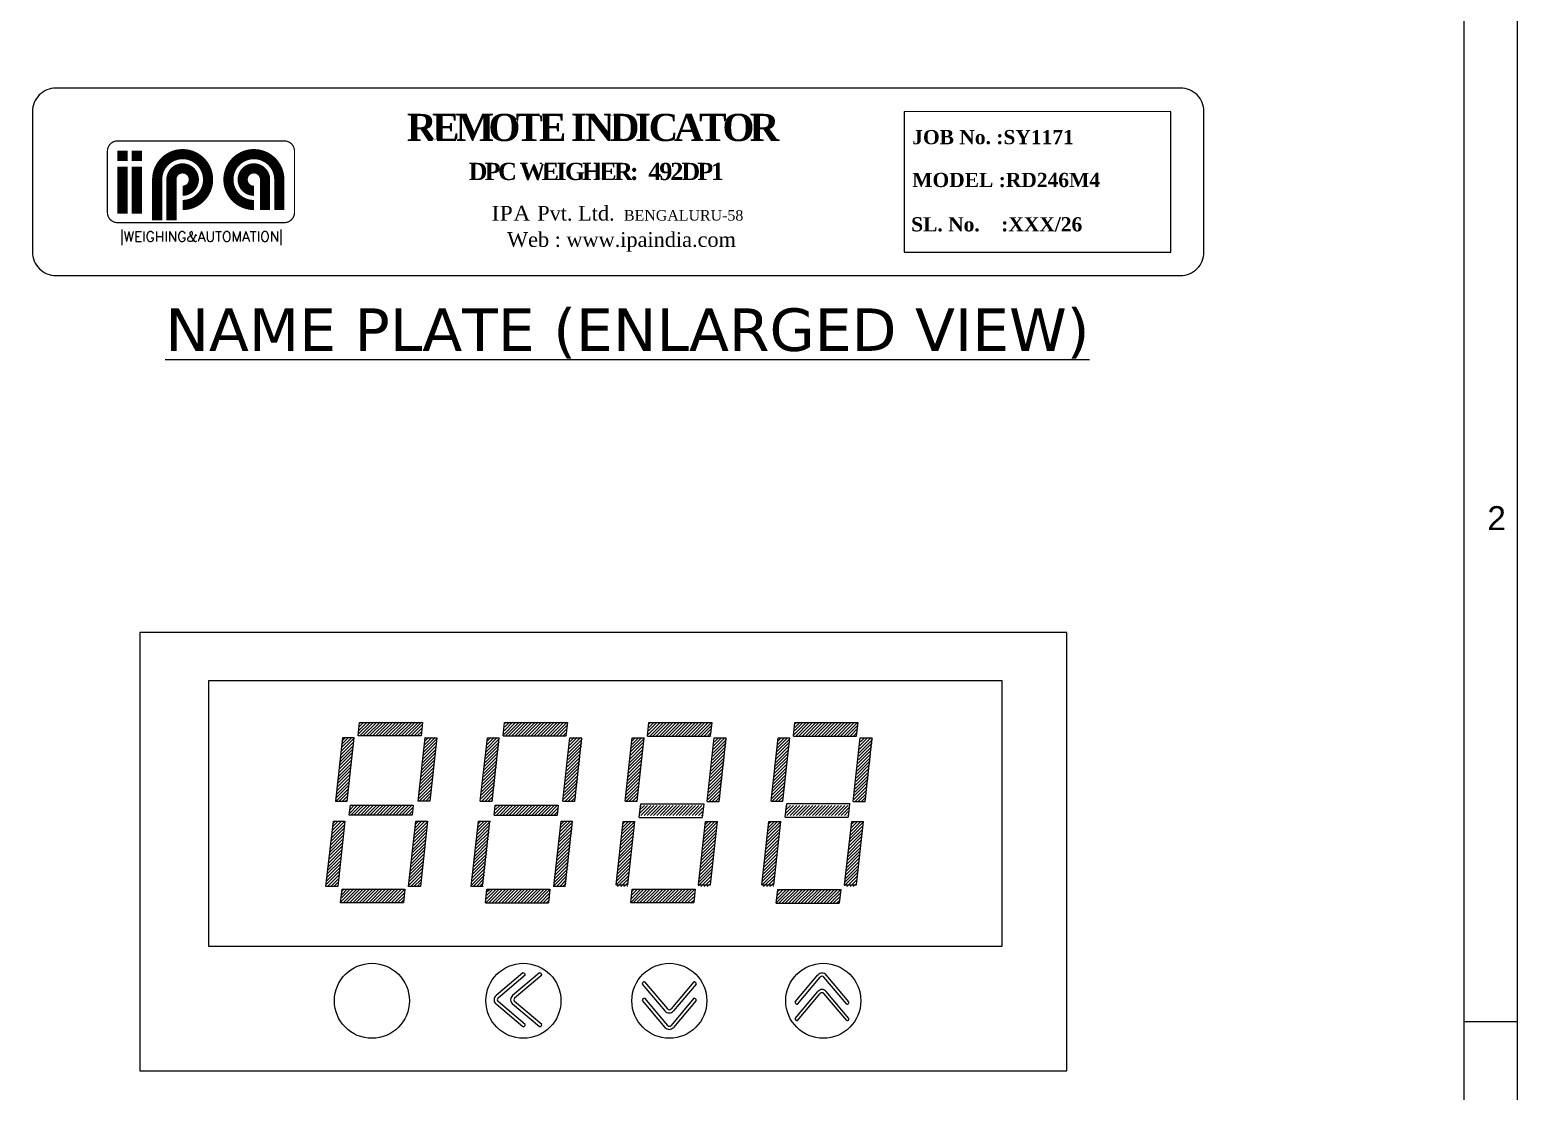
# Model space of a CAD drawing. Header units: inches. Extents: x 784 to 2184505, y 7 to 371504.
# Drawn here: x 472777 to 516048, y 130941 to 161831 of the extents above; entities that cross this region are included whole.
import ezdxf
from ezdxf.enums import TextEntityAlignment as Align

# ---------------------------------------------------------------- set-up
doc = ezdxf.new("R2010")
doc.units = ezdxf.units.IN
doc.header["$MEASUREMENT"] = 0
doc.layers.add('SHEET', color=10, linetype='Continuous')
doc.styles.add('ROMANC', font='romanc.shx', dxfattribs={"height": 5})
doc.styles.add('ROMANT', font='romant', dxfattribs={"width": 1.3, "height": 4})
doc.styles.get("Standard").update_dxf_attribs({"font": 'arial.ttf'})

# ---------------------------------------------------------------- blocks, each defined once
blk = doc.blocks.new('563')
for p, q in [((1294163.8675, 121852.597), (1294159.5706, 121852.597)), ((1294159.5706, 121852.597), (1294159.5706, 121850.5632)), ((1294163.8675, 121850.5632), (1294163.8675, 121852.597)), ((1294163.5686, 121852.3731), (1294159.8882, 121852.3731)), ((1294159.8882, 121852.3731), (1294159.8882, 121851.1423)), ((1294163.5686, 121851.1423), (1294163.5686, 121852.3731)), ((1294159.8882, 121851.1423), (1294163.5686, 121851.1423)), ((1294159.5706, 121850.5632), (1294163.8675, 121850.5632))]:
    blk.add_line(p, q)
at = {"color": 242, "linetype": 'Continuous'}
for p, q in [((1294160.5824, 121852.117), (1294160.5894, 121852.18)), ((1294160.5829, 121852.1252), (1294160.6391, 121852.1814)), ((1294160.5848, 121852.1419), (1294160.6243, 121852.1814)), ((1294160.5866, 121852.1586), (1294160.6094, 121852.1814)), ((1294160.5885, 121852.1753), (1294160.5946, 121852.1814)), ((1294160.5894, 121852.18), (1294160.8809, 121852.18)), ((1294160.591, 121852.1185), (1294160.654, 121852.1814)), ((1294160.6058, 121852.1185), (1294160.6688, 121852.1814)), ((1294160.6207, 121852.1185), (1294160.6837, 121852.1814)), ((1294160.6355, 121852.1185), (1294160.6985, 121852.1814)), ((1294160.6504, 121852.1185), (1294160.7133, 121852.1814)), ((1294160.6652, 121852.1185), (1294160.7282, 121852.1814)), ((1294160.6801, 121852.1185), (1294160.743, 121852.1814)), ((1294160.6949, 121852.1185), (1294160.7579, 121852.1814)), ((1294160.7097, 121852.1185), (1294160.7727, 121852.1814)), ((1294160.7246, 121852.1185), (1294160.7875, 121852.1814)), ((1294160.7394, 121852.1185), (1294160.8024, 121852.1814)), ((1294160.7543, 121852.1185), (1294160.8172, 121852.1814)), ((1294160.7691, 121852.1185), (1294160.8321, 121852.1814)), ((1294160.7839, 121852.1185), (1294160.8469, 121852.1814)), ((1294160.7988, 121852.1185), (1294160.8617, 121852.1814)), ((1294160.8136, 121852.1185), (1294160.8766, 121852.1814)), ((1294160.8285, 121852.1185), (1294160.8793, 121852.1694)), ((1294160.8433, 121852.1185), (1294160.8775, 121852.1527)), ((1294160.8581, 121852.1185), (1294160.8756, 121852.136)), ((1294160.873, 121852.1185), (1294160.8738, 121852.1193)), ((1294160.8809, 121852.18), (1294160.8739, 121852.117)), ((1294161.254, 121852.117), (1294161.261, 121852.18)), ((1294161.2571, 121852.1243), (1294161.3133, 121852.1805)), ((1294161.2589, 121852.141), (1294161.2985, 121852.1805)), ((1294161.2608, 121852.1577), (1294161.2836, 121852.1805)), ((1294161.261, 121852.18), (1294161.5525, 121852.18)), ((1294161.2627, 121852.1744), (1294161.2688, 121852.1805)), ((1294161.2652, 121852.1176), (1294161.3281, 121852.1805)), ((1294161.28, 121852.1176), (1294161.343, 121852.1805)), ((1294161.2949, 121852.1176), (1294161.3578, 121852.1805)), ((1294161.3097, 121852.1176), (1294161.3727, 121852.1805)), ((1294161.3245, 121852.1176), (1294161.3875, 121852.1805)), ((1294161.3394, 121852.1176), (1294161.4023, 121852.1805)), ((1294161.3542, 121852.1176), (1294161.4172, 121852.1805)), ((1294161.3691, 121852.1176), (1294161.432, 121852.1805)), ((1294161.3839, 121852.1176), (1294161.4469, 121852.1805)), ((1294161.3987, 121852.1176), (1294161.4617, 121852.1805)), ((1294161.4136, 121852.1176), (1294161.4765, 121852.1805)), ((1294161.4284, 121852.1176), (1294161.4914, 121852.1805)), ((1294161.4433, 121852.1176), (1294161.5062, 121852.1805)), ((1294161.4581, 121852.1176), (1294161.5211, 121852.1805)), ((1294161.4729, 121852.1176), (1294161.5359, 121852.1805)), ((1294161.4878, 121852.1176), (1294161.5507, 121852.1805)), ((1294161.5026, 121852.1176), (1294161.5535, 121852.1685)), ((1294161.5175, 121852.1176), (1294161.5516, 121852.1518)), ((1294161.5323, 121852.1176), (1294161.5498, 121852.1351)), ((1294161.5525, 121852.18), (1294161.5455, 121852.117)), ((1294161.9231, 121852.1159), (1294161.9301, 121852.1789)), ((1294161.9262, 121852.1233), (1294161.9824, 121852.1795)), ((1294161.928, 121852.14), (1294161.9675, 121852.1795)), ((1294161.9299, 121852.1566), (1294161.9527, 121852.1795)), ((1294161.9301, 121852.1789), (1294162.2216, 121852.1789)), ((1294161.9318, 121852.1733), (1294161.9379, 121852.1795)), ((1294161.9343, 121852.1165), (1294161.9972, 121852.1795)), ((1294161.9491, 121852.1165), (1294162.0121, 121852.1795)), ((1294161.9639, 121852.1165), (1294162.0269, 121852.1795)), ((1294161.9788, 121852.1165), (1294162.0417, 121852.1795)), ((1294161.9936, 121852.1165), (1294162.0566, 121852.1795)), ((1294162.0085, 121852.1165), (1294162.0714, 121852.1795)), ((1294162.0233, 121852.1165), (1294162.0863, 121852.1795)), ((1294162.0381, 121852.1165), (1294162.1011, 121852.1795)), ((1294162.053, 121852.1165), (1294162.1159, 121852.1795)), ((1294162.0678, 121852.1165), (1294162.1308, 121852.1795)), ((1294162.0827, 121852.1165), (1294162.1456, 121852.1795)), ((1294162.0975, 121852.1165), (1294162.1605, 121852.1795)), ((1294162.1123, 121852.1165), (1294162.1753, 121852.1795)), ((1294162.1272, 121852.1165), (1294162.1901, 121852.1795)), ((1294162.142, 121852.1165), (1294162.205, 121852.1795)), ((1294162.1569, 121852.1165), (1294162.2198, 121852.1795)), ((1294162.1717, 121852.1165), (1294162.2226, 121852.1674)), ((1294162.1865, 121852.1165), (1294162.2207, 121852.1507)), ((1294162.2014, 121852.1165), (1294162.2189, 121852.134)), ((1294162.2216, 121852.1789), (1294162.2146, 121852.1159)), ((1294162.5999, 121852.1159), (1294162.6069, 121852.1789)), ((1294162.603, 121852.1233), (1294162.6592, 121852.1795)), ((1294162.6049, 121852.14), (1294162.6444, 121852.1795)), ((1294162.6067, 121852.1566), (1294162.6295, 121852.1795)), ((1294162.6069, 121852.1789), (1294162.8984, 121852.1789)), ((1294162.6086, 121852.1733), (1294162.6147, 121852.1795)), ((1294162.6111, 121852.1165), (1294162.674, 121852.1795)), ((1294162.6259, 121852.1165), (1294162.6889, 121852.1795)), ((1294162.6408, 121852.1165), (1294162.7037, 121852.1795)), ((1294162.6556, 121852.1165), (1294162.7186, 121852.1795)), ((1294162.6704, 121852.1165), (1294162.7334, 121852.1795)), ((1294162.6853, 121852.1165), (1294162.7482, 121852.1795)), ((1294162.7001, 121852.1165), (1294162.7631, 121852.1795)), ((1294162.715, 121852.1165), (1294162.7779, 121852.1795)), ((1294162.7298, 121852.1165), (1294162.7928, 121852.1795)), ((1294162.7446, 121852.1165), (1294162.8076, 121852.1795)), ((1294162.7595, 121852.1165), (1294162.8224, 121852.1795)), ((1294162.7743, 121852.1165), (1294162.8373, 121852.1795)), ((1294162.7892, 121852.1165), (1294162.8521, 121852.1795)), ((1294162.804, 121852.1165), (1294162.867, 121852.1795)), ((1294162.8188, 121852.1165), (1294162.8818, 121852.1795)), ((1294162.8337, 121852.1165), (1294162.8966, 121852.1795)), ((1294162.8485, 121852.1165), (1294162.8994, 121852.1674)), ((1294162.8634, 121852.1165), (1294162.8975, 121852.1507)), ((1294162.8782, 121852.1165), (1294162.8957, 121852.134)), ((1294162.8984, 121852.1789), (1294162.8914, 121852.1159)), ((1294160.5097, 121852.1086), (1294160.477, 121851.8145)), ((1294160.4966, 121851.9944), (1294160.5583, 121852.0561)), ((1294160.4984, 121852.011), (1294160.5602, 121852.0728)), ((1294160.5003, 121852.0277), (1294160.5621, 121852.0895)), ((1294160.5021, 121852.0444), (1294160.5639, 121852.1062)), ((1294160.504, 121852.0611), (1294160.5529, 121852.1101)), ((1294160.5059, 121852.0778), (1294160.5381, 121852.1101)), ((1294160.5077, 121852.0945), (1294160.5233, 121852.1101)), ((1294160.5646, 121852.1086), (1294160.5097, 121852.1086)), ((1294160.5319, 121851.8145), (1294160.5646, 121852.1086)), ((1294160.8739, 121852.117), (1294160.5824, 121852.117)), ((1294160.86, 121851.8145), (1294160.8927, 121852.1086)), ((1294160.8793, 121851.9912), (1294160.9411, 121852.053)), ((1294160.8811, 121852.0079), (1294160.9429, 121852.0697)), ((1294160.883, 121852.0246), (1294160.9448, 121852.0864)), ((1294160.8848, 121852.0413), (1294160.9466, 121852.1031)), ((1294160.8867, 121852.058), (1294160.9388, 121852.1101)), ((1294160.8886, 121852.0747), (1294160.9239, 121852.1101)), ((1294160.8904, 121852.0914), (1294160.9091, 121852.1101)), ((1294160.8923, 121852.1081), (1294160.8943, 121852.1101)), ((1294160.8927, 121852.1086), (1294160.9476, 121852.1086)), ((1294160.9476, 121852.1086), (1294160.9149, 121851.8145)), ((1294161.1486, 121851.8145), (1294161.1813, 121852.1086)), ((1294161.1707, 121851.9935), (1294161.2325, 121852.0552)), ((1294161.1726, 121852.0102), (1294161.2344, 121852.0719)), ((1294161.1744, 121852.0268), (1294161.2362, 121852.0886)), ((1294161.1763, 121852.0435), (1294161.2381, 121852.1053)), ((1294161.1782, 121852.0602), (1294161.2271, 121852.1092)), ((1294161.18, 121852.0769), (1294161.2123, 121852.1092)), ((1294161.1813, 121852.1086), (1294161.2362, 121852.1086)), ((1294161.1819, 121852.0936), (1294161.1974, 121852.1092)), ((1294161.2035, 121851.8145), (1294161.2362, 121852.1086)), ((1294161.254, 121852.117), (1294161.5455, 121852.117)), ((1294161.5316, 121851.8145), (1294161.5643, 121852.1086)), ((1294161.5471, 121852.1176), (1294161.5479, 121852.1184)), ((1294161.5534, 121851.9903), (1294161.6152, 121852.0521)), ((1294161.5553, 121852.007), (1294161.6171, 121852.0688)), ((1294161.5572, 121852.0237), (1294161.6189, 121852.0855)), ((1294161.559, 121852.0404), (1294161.6208, 121852.1022)), ((1294161.5609, 121852.0571), (1294161.613, 121852.1092)), ((1294161.5627, 121852.0738), (1294161.5981, 121852.1092)), ((1294161.5643, 121852.1086), (1294161.6193, 121852.1086)), ((1294161.5646, 121852.0905), (1294161.5833, 121852.1092)), ((1294161.5664, 121852.1072), (1294161.5684, 121852.1092)), ((1294161.5865, 121851.8145), (1294161.6193, 121852.1086)), ((1294161.8203, 121851.8145), (1294161.8531, 121852.1086)), ((1294161.8398, 121851.9924), (1294161.9016, 121852.0541)), ((1294161.8417, 121852.0091), (1294161.9034, 121852.0708)), ((1294161.8435, 121852.0258), (1294161.9053, 121852.0875)), ((1294161.8454, 121852.0425), (1294161.9072, 121852.1042)), ((1294161.8472, 121852.0592), (1294161.8962, 121852.1081)), ((1294161.8491, 121852.0759), (1294161.8813, 121852.1081)), ((1294161.851, 121852.0926), (1294161.8665, 121852.1081)), ((1294161.8531, 121852.1086), (1294161.908, 121852.1086)), ((1294161.8753, 121851.8145), (1294161.908, 121852.1086)), ((1294161.9231, 121852.1159), (1294162.2146, 121852.1159)), ((1294162.2007, 121851.8134), (1294162.2334, 121852.1075)), ((1294162.2162, 121852.1165), (1294162.217, 121852.1173)), ((1294162.2225, 121851.9892), (1294162.2843, 121852.051)), ((1294162.2244, 121852.0059), (1294162.2862, 121852.0677)), ((1294162.2262, 121852.0226), (1294162.288, 121852.0844)), ((1294162.2281, 121852.0393), (1294162.2899, 121852.1011)), ((1294162.23, 121852.056), (1294162.282, 121852.1081)), ((1294162.2318, 121852.0727), (1294162.2672, 121852.1081)), ((1294162.2334, 121852.1075), (1294162.2883, 121852.1075)), ((1294162.2334, 121852.1075), (1294162.2883, 121852.1075)), ((1294162.2337, 121852.0894), (1294162.2524, 121852.1081)), ((1294162.2337, 121852.0894), (1294162.2524, 121852.1081)), ((1294162.2355, 121852.1061), (1294162.2375, 121852.1081)), ((1294162.2355, 121852.1061), (1294162.2375, 121852.1081)), ((1294162.2556, 121851.8134), (1294162.2883, 121852.1075)), ((1294162.4966, 121851.8146), (1294162.5293, 121852.1087)), ((1294162.5166, 121851.9924), (1294162.5784, 121852.0541)), ((1294162.5185, 121852.0091), (1294162.5803, 121852.0708)), ((1294162.5203, 121852.0258), (1294162.5821, 121852.0875)), ((1294162.5222, 121852.0425), (1294162.584, 121852.1042)), ((1294162.5241, 121852.0592), (1294162.573, 121852.1081)), ((1294162.5259, 121852.0759), (1294162.5582, 121852.1081)), ((1294162.5278, 121852.0926), (1294162.5433, 121852.1081)), ((1294162.5293, 121852.1087), (1294162.5842, 121852.1087)), ((1294162.5515, 121851.8146), (1294162.5842, 121852.1087)), ((1294162.5999, 121852.1159), (1294162.8914, 121852.1159)), ((1294162.8775, 121851.8134), (1294162.9103, 121852.1075)), ((1294162.893, 121852.1165), (1294162.8938, 121852.1173)), ((1294162.8993, 121851.9892), (1294162.9611, 121852.051)), ((1294162.9012, 121852.0059), (1294162.963, 121852.0677)), ((1294162.9031, 121852.0226), (1294162.9648, 121852.0844)), ((1294162.9049, 121852.0393), (1294162.9667, 121852.1011)), ((1294162.9068, 121852.056), (1294162.9589, 121852.1081)), ((1294162.9086, 121852.0727), (1294162.944, 121852.1081)), ((1294162.9103, 121852.1075), (1294162.9652, 121852.1075)), ((1294162.9103, 121852.1075), (1294162.9652, 121852.1075)), ((1294162.9105, 121852.0894), (1294162.9292, 121852.1081)), ((1294162.9105, 121852.0894), (1294162.9292, 121852.1081)), ((1294162.9123, 121852.1061), (1294162.9143, 121852.1081)), ((1294162.9123, 121852.1061), (1294162.9143, 121852.1081)), ((1294162.9324, 121851.8134), (1294162.9652, 121852.1075)), ((1294160.4891, 121851.9276), (1294160.5509, 121851.9893)), ((1294160.491, 121851.9443), (1294160.5528, 121852.006)), ((1294160.4928, 121851.961), (1294160.5546, 121852.0227)), ((1294160.4947, 121851.9777), (1294160.5565, 121852.0394)), ((1294160.8718, 121851.9244), (1294160.9336, 121851.9862)), ((1294160.8737, 121851.9411), (1294160.9355, 121852.0029)), ((1294160.8756, 121851.9578), (1294160.9373, 121852.0196)), ((1294160.8774, 121851.9745), (1294160.9392, 121852.0363)), ((1294161.1633, 121851.9267), (1294161.2251, 121851.9884)), ((1294161.1652, 121851.9434), (1294161.2269, 121852.0051)), ((1294161.167, 121851.9601), (1294161.2288, 121852.0218)), ((1294161.1689, 121851.9768), (1294161.2306, 121852.0385)), ((1294161.546, 121851.9235), (1294161.6078, 121851.9853)), ((1294161.5479, 121851.9402), (1294161.6096, 121852.002)), ((1294161.5497, 121851.9569), (1294161.6115, 121852.0187)), ((1294161.5516, 121851.9736), (1294161.6134, 121852.0354)), ((1294161.8324, 121851.9256), (1294161.8942, 121851.9874)), ((1294161.8342, 121851.9423), (1294161.896, 121852.004)), ((1294161.8361, 121851.959), (1294161.8979, 121852.0207)), ((1294161.838, 121851.9757), (1294161.8997, 121852.0374)), ((1294162.2151, 121851.9224), (1294162.2769, 121851.9842)), ((1294162.2169, 121851.9391), (1294162.2787, 121852.0009)), ((1294162.2188, 121851.9558), (1294162.2806, 121852.0176)), ((1294162.2207, 121851.9725), (1294162.2824, 121852.0343)), ((1294162.5092, 121851.9256), (1294162.571, 121851.9874)), ((1294162.5111, 121851.9423), (1294162.5728, 121852.004)), ((1294162.5129, 121851.959), (1294162.5747, 121852.0207)), ((1294162.5148, 121851.9757), (1294162.5765, 121852.0374)), ((1294162.8919, 121851.9224), (1294162.9537, 121851.9842)), ((1294162.8938, 121851.9391), (1294162.9555, 121852.0009)), ((1294162.8956, 121851.9558), (1294162.9574, 121852.0176)), ((1294162.8975, 121851.9725), (1294162.9593, 121852.0343)), ((1294160.4817, 121851.8608), (1294160.5435, 121851.9225)), ((1294160.4836, 121851.8775), (1294160.5453, 121851.9392)), ((1294160.4854, 121851.8942), (1294160.5472, 121851.9559)), ((1294160.4873, 121851.9109), (1294160.549, 121851.9726)), ((1294160.8644, 121851.8576), (1294160.9262, 121851.9194)), ((1294160.8663, 121851.8743), (1294160.928, 121851.9361)), ((1294160.8681, 121851.891), (1294160.9299, 121851.9528)), ((1294160.87, 121851.9077), (1294160.9318, 121851.9695)), ((1294161.1559, 121851.8599), (1294161.2176, 121851.9216)), ((1294161.1577, 121851.8766), (1294161.2195, 121851.9383)), ((1294161.1596, 121851.8933), (1294161.2214, 121851.955)), ((1294161.1614, 121851.91), (1294161.2232, 121851.9717)), ((1294161.5386, 121851.8567), (1294161.6004, 121851.9185)), ((1294161.5404, 121851.8734), (1294161.6022, 121851.9352)), ((1294161.5423, 121851.8901), (1294161.6041, 121851.9519)), ((1294161.5441, 121851.9068), (1294161.6059, 121851.9686)), ((1294161.8249, 121851.8588), (1294161.8867, 121851.9206)), ((1294161.8268, 121851.8755), (1294161.8886, 121851.9373)), ((1294161.8287, 121851.8922), (1294161.8904, 121851.954)), ((1294161.8305, 121851.9089), (1294161.8923, 121851.9707)), ((1294162.2077, 121851.8556), (1294162.2694, 121851.9174)), ((1294162.2095, 121851.8723), (1294162.2713, 121851.9341)), ((1294162.2114, 121851.889), (1294162.2732, 121851.9508)), ((1294162.2132, 121851.9057), (1294162.275, 121851.9675)), ((1294162.5018, 121851.8588), (1294162.5635, 121851.9206)), ((1294162.5036, 121851.8755), (1294162.5654, 121851.9373)), ((1294162.5055, 121851.8922), (1294162.5673, 121851.954)), ((1294162.5073, 121851.9089), (1294162.5691, 121851.9707)), ((1294162.8845, 121851.8556), (1294162.9463, 121851.9174)), ((1294162.8863, 121851.8723), (1294162.9481, 121851.9341)), ((1294162.8882, 121851.889), (1294162.95, 121851.9508)), ((1294162.89, 121851.9057), (1294162.9518, 121851.9675)), ((1294160.478, 121851.8274), (1294160.5398, 121851.8891)), ((1294160.4798, 121851.8441), (1294160.5416, 121851.9058)), ((1294160.4814, 121851.816), (1294160.5379, 121851.8724)), ((1294160.4963, 121851.816), (1294160.536, 121851.8557)), ((1294160.8607, 121851.8242), (1294160.9225, 121851.886)), ((1294160.8625, 121851.8409), (1294160.9243, 121851.9027)), ((1294160.8673, 121851.816), (1294160.9206, 121851.8693)), ((1294160.8821, 121851.816), (1294160.9188, 121851.8526)), ((1294161.1521, 121851.8265), (1294161.2139, 121851.8882)), ((1294161.154, 121851.8432), (1294161.2158, 121851.9049)), ((1294161.1556, 121851.8151), (1294161.2121, 121851.8715)), ((1294161.1705, 121851.8151), (1294161.2102, 121851.8548)), ((1294161.5349, 121851.8233), (1294161.5966, 121851.8851)), ((1294161.5367, 121851.84), (1294161.5985, 121851.9018)), ((1294161.5415, 121851.8151), (1294161.5948, 121851.8684)), ((1294161.5563, 121851.8151), (1294161.5929, 121851.8517)), ((1294161.8212, 121851.8254), (1294161.883, 121851.8872)), ((1294161.8231, 121851.8421), (1294161.8849, 121851.9039)), ((1294161.8247, 121851.814), (1294161.8811, 121851.8705)), ((1294161.8395, 121851.814), (1294161.8793, 121851.8538)), ((1294162.2039, 121851.8222), (1294162.2657, 121851.884)), ((1294162.2058, 121851.8389), (1294162.2676, 121851.9007)), ((1294162.2105, 121851.814), (1294162.2639, 121851.8673)), ((1294162.2254, 121851.814), (1294162.262, 121851.8506)), ((1294162.498, 121851.8254), (1294162.5598, 121851.8872)), ((1294162.4999, 121851.8421), (1294162.5617, 121851.9039)), ((1294162.5015, 121851.814), (1294162.558, 121851.8705)), ((1294162.5164, 121851.814), (1294162.5561, 121851.8538)), ((1294162.8808, 121851.8222), (1294162.9425, 121851.884)), ((1294162.8826, 121851.8389), (1294162.9444, 121851.9007)), ((1294162.8874, 121851.814), (1294162.9407, 121851.8673)), ((1294162.9022, 121851.814), (1294162.9388, 121851.8506)), ((1294160.477, 121851.8145), (1294160.5319, 121851.8145)), ((1294160.5111, 121851.816), (1294160.5342, 121851.839)), ((1294160.526, 121851.816), (1294160.5323, 121851.8223)), ((1294160.5415, 121851.749), (1294160.5466, 121851.7952)), ((1294160.542, 121851.7579), (1294160.5809, 121851.7967)), ((1294160.5439, 121851.7746), (1294160.566, 121851.7967)), ((1294160.5458, 121851.7913), (1294160.5512, 121851.7967)), ((1294160.5466, 121851.7952), (1294160.8381, 121851.7952)), ((1294160.5495, 121851.7505), (1294160.5957, 121851.7967)), ((1294160.5644, 121851.7505), (1294160.6106, 121851.7967)), ((1294160.5792, 121851.7505), (1294160.6254, 121851.7967)), ((1294160.5941, 121851.7505), (1294160.6402, 121851.7967)), ((1294160.6089, 121851.7505), (1294160.6551, 121851.7967)), ((1294160.6237, 121851.7505), (1294160.6699, 121851.7967)), ((1294160.6386, 121851.7505), (1294160.6848, 121851.7967)), ((1294160.6534, 121851.7505), (1294160.6996, 121851.7967)), ((1294160.6683, 121851.7505), (1294160.7144, 121851.7967)), ((1294160.6831, 121851.7505), (1294160.7293, 121851.7967)), ((1294160.6979, 121851.7505), (1294160.7441, 121851.7967)), ((1294160.7128, 121851.7505), (1294160.759, 121851.7967)), ((1294160.7276, 121851.7505), (1294160.7738, 121851.7967)), ((1294160.7425, 121851.7505), (1294160.7886, 121851.7967)), ((1294160.7573, 121851.7505), (1294160.8035, 121851.7967)), ((1294160.7721, 121851.7505), (1294160.8183, 121851.7967)), ((1294160.787, 121851.7505), (1294160.8332, 121851.7967)), ((1294160.8018, 121851.7505), (1294160.8366, 121851.7853)), ((1294160.8381, 121851.7952), (1294160.833, 121851.749)), ((1294160.9149, 121851.8145), (1294160.86, 121851.8145)), ((1294160.897, 121851.816), (1294160.9169, 121851.8359)), ((1294160.9118, 121851.816), (1294160.915, 121851.8192)), ((1294161.1486, 121851.8145), (1294161.2035, 121851.8145)), ((1294161.1853, 121851.8151), (1294161.2083, 121851.8381)), ((1294161.2001, 121851.8151), (1294161.2065, 121851.8214)), ((1294161.2131, 121851.749), (1294161.2182, 121851.7952)), ((1294161.2162, 121851.757), (1294161.255, 121851.7958)), ((1294161.2181, 121851.7737), (1294161.2402, 121851.7958)), ((1294161.2182, 121851.7952), (1294161.5097, 121851.7952)), ((1294161.2199, 121851.7904), (1294161.2254, 121851.7958)), ((1294161.2237, 121851.7496), (1294161.2699, 121851.7958)), ((1294161.2385, 121851.7496), (1294161.2847, 121851.7958)), ((1294161.2534, 121851.7496), (1294161.2996, 121851.7958)), ((1294161.2682, 121851.7496), (1294161.3144, 121851.7958)), ((1294161.2831, 121851.7496), (1294161.3292, 121851.7958)), ((1294161.2979, 121851.7496), (1294161.3441, 121851.7958)), ((1294161.3127, 121851.7496), (1294161.3589, 121851.7958)), ((1294161.3276, 121851.7496), (1294161.3738, 121851.7958)), ((1294161.3424, 121851.7496), (1294161.3886, 121851.7958)), ((1294161.3573, 121851.7496), (1294161.4034, 121851.7958)), ((1294161.3721, 121851.7496), (1294161.4183, 121851.7958)), ((1294161.387, 121851.7496), (1294161.4331, 121851.7958)), ((1294161.4018, 121851.7496), (1294161.448, 121851.7958)), ((1294161.4166, 121851.7496), (1294161.4628, 121851.7958)), ((1294161.4315, 121851.7496), (1294161.4776, 121851.7958)), ((1294161.4463, 121851.7496), (1294161.4925, 121851.7958)), ((1294161.4612, 121851.7496), (1294161.5073, 121851.7958)), ((1294161.476, 121851.7496), (1294161.5108, 121851.7844)), ((1294161.5097, 121851.7952), (1294161.5046, 121851.749)), ((1294161.5316, 121851.8145), (1294161.5865, 121851.8145)), ((1294161.5711, 121851.8151), (1294161.5911, 121851.835)), ((1294161.586, 121851.8151), (1294161.5892, 121851.8183)), ((1294161.8203, 121851.8145), (1294161.8753, 121851.8145)), ((1294161.8544, 121851.814), (1294161.8774, 121851.8371)), ((1294161.8692, 121851.814), (1294161.8756, 121851.8204)), ((1294161.8853, 121851.7559), (1294161.9241, 121851.7947)), ((1294161.8859, 121851.7385), (1294161.8929, 121851.8014)), ((1294161.8872, 121851.7726), (1294161.9093, 121851.7947)), ((1294161.889, 121851.7893), (1294161.8944, 121851.7947)), ((1294161.8928, 121851.7485), (1294161.939, 121851.7947)), ((1294161.8929, 121851.8014), (1294162.1844, 121851.8014)), ((1294161.9076, 121851.7485), (1294161.9538, 121851.7947)), ((1294161.9225, 121851.7485), (1294161.9686, 121851.7947)), ((1294161.9373, 121851.7485), (1294161.9835, 121851.7947)), ((1294161.9522, 121851.7485), (1294161.9983, 121851.7947)), ((1294161.967, 121851.7485), (1294162.0132, 121851.7947)), ((1294161.9818, 121851.7485), (1294162.028, 121851.7947)), ((1294161.9967, 121851.7485), (1294162.0428, 121851.7947)), ((1294162.0115, 121851.7485), (1294162.0577, 121851.7947)), ((1294162.0264, 121851.7485), (1294162.0725, 121851.7947)), ((1294162.0412, 121851.7485), (1294162.0874, 121851.7947)), ((1294162.056, 121851.7485), (1294162.1022, 121851.7947)), ((1294162.0709, 121851.7485), (1294162.117, 121851.7947)), ((1294162.0857, 121851.7485), (1294162.1319, 121851.7947)), ((1294162.1006, 121851.7485), (1294162.1467, 121851.7947)), ((1294162.1154, 121851.7485), (1294162.1616, 121851.7947)), ((1294162.1302, 121851.7485), (1294162.1764, 121851.7947)), ((1294162.1451, 121851.7485), (1294162.1798, 121851.7833)), ((1294162.1844, 121851.8014), (1294162.1774, 121851.7385)), ((1294162.2007, 121851.8134), (1294162.2556, 121851.8134)), ((1294162.2402, 121851.814), (1294162.2601, 121851.8339)), ((1294162.2551, 121851.814), (1294162.2583, 121851.8172)), ((1294162.4966, 121851.8146), (1294162.5515, 121851.8146)), ((1294162.5312, 121851.814), (1294162.5542, 121851.8371)), ((1294162.546, 121851.814), (1294162.5524, 121851.8204)), ((1294162.5621, 121851.7559), (1294162.6009, 121851.7947)), ((1294162.5623, 121851.7407), (1294162.5693, 121851.8037)), ((1294162.564, 121851.7726), (1294162.5861, 121851.7947)), ((1294162.5658, 121851.7893), (1294162.5713, 121851.7947)), ((1294162.5693, 121851.8037), (1294162.8608, 121851.8037)), ((1294162.5696, 121851.7485), (1294162.6158, 121851.7947)), ((1294162.5844, 121851.7485), (1294162.6306, 121851.7947)), ((1294162.5993, 121851.7485), (1294162.6455, 121851.7947)), ((1294162.6141, 121851.7485), (1294162.6603, 121851.7947)), ((1294162.629, 121851.7485), (1294162.6751, 121851.7947)), ((1294162.6438, 121851.7485), (1294162.69, 121851.7947)), ((1294162.6587, 121851.7485), (1294162.7048, 121851.7947)), ((1294162.6735, 121851.7485), (1294162.7197, 121851.7947)), ((1294162.6883, 121851.7485), (1294162.7345, 121851.7947)), ((1294162.7032, 121851.7485), (1294162.7493, 121851.7947)), ((1294162.718, 121851.7485), (1294162.7642, 121851.7947)), ((1294162.7329, 121851.7485), (1294162.779, 121851.7947)), ((1294162.7477, 121851.7485), (1294162.7939, 121851.7947)), ((1294162.7625, 121851.7485), (1294162.8087, 121851.7947)), ((1294162.7774, 121851.7485), (1294162.8235, 121851.7947)), ((1294162.7922, 121851.7485), (1294162.8384, 121851.7947)), ((1294162.8071, 121851.7485), (1294162.8532, 121851.7947)), ((1294162.8219, 121851.7485), (1294162.8567, 121851.7833)), ((1294162.8608, 121851.8037), (1294162.8538, 121851.7407)), ((1294162.8775, 121851.8134), (1294162.9324, 121851.8134)), ((1294162.917, 121851.814), (1294162.937, 121851.8339)), ((1294162.9319, 121851.814), (1294162.9351, 121851.8172)), ((1294160.4328, 121851.4187), (1294160.4674, 121851.7212)), ((1294160.4582, 121851.6444), (1294160.5192, 121851.7054)), ((1294160.4602, 121851.6611), (1294160.5211, 121851.7221)), ((1294160.4621, 121851.6779), (1294160.5069, 121851.7227)), ((1294160.464, 121851.6947), (1294160.492, 121851.7227)), ((1294160.4659, 121851.7114), (1294160.4772, 121851.7227)), ((1294160.4674, 121851.7212), (1294160.5214, 121851.7212)), ((1294160.5214, 121851.7212), (1294160.4878, 121851.4187)), ((1294160.833, 121851.749), (1294160.5415, 121851.749)), ((1294160.8159, 121851.4187), (1294160.8505, 121851.7212)), ((1294160.8167, 121851.7505), (1294160.8347, 121851.7686)), ((1294160.8315, 121851.7505), (1294160.8329, 121851.7519)), ((1294160.8429, 121851.658), (1294160.9038, 121851.7189)), ((1294160.8448, 121851.6747), (1294160.8927, 121851.7227)), ((1294160.8467, 121851.6915), (1294160.8779, 121851.7227)), ((1294160.8486, 121851.7083), (1294160.8631, 121851.7227)), ((1294160.8505, 121851.7212), (1294160.9045, 121851.7212)), ((1294160.9045, 121851.7212), (1294160.8708, 121851.4187)), ((1294161.1391, 121851.7212), (1294161.1045, 121851.4187)), ((1294161.1343, 121851.6602), (1294161.1953, 121851.7212)), ((1294161.1362, 121851.677), (1294161.181, 121851.7218)), ((1294161.1382, 121851.6938), (1294161.1662, 121851.7218)), ((1294161.1391, 121851.7212), (1294161.193, 121851.7212)), ((1294161.1401, 121851.7105), (1294161.1514, 121851.7218)), ((1294161.1594, 121851.4187), (1294161.193, 121851.7212)), ((1294161.2131, 121851.749), (1294161.5046, 121851.749)), ((1294161.5221, 121851.7212), (1294161.4875, 121851.4187)), ((1294161.4908, 121851.7496), (1294161.5089, 121851.7677)), ((1294161.5057, 121851.7496), (1294161.507, 121851.751)), ((1294161.517, 121851.6571), (1294161.578, 121851.718)), ((1294161.5189, 121851.6738), (1294161.5669, 121851.7218)), ((1294161.5209, 121851.6906), (1294161.5521, 121851.7218)), ((1294161.5221, 121851.7212), (1294161.5761, 121851.7212)), ((1294161.5228, 121851.7074), (1294161.5372, 121851.7218)), ((1294161.5424, 121851.4187), (1294161.5761, 121851.7212)), ((1294161.7778, 121851.4266), (1294161.8105, 121851.7207)), ((1294161.8034, 121851.6592), (1294161.8644, 121851.7201)), ((1294161.8053, 121851.6759), (1294161.8501, 121851.7207)), ((1294161.8072, 121851.6927), (1294161.8353, 121851.7207)), ((1294161.8092, 121851.7094), (1294161.8205, 121851.7207)), ((1294161.8105, 121851.7207), (1294161.8654, 121851.7207)), ((1294161.8327, 121851.4266), (1294161.8654, 121851.7207)), ((1294161.8859, 121851.7385), (1294162.1774, 121851.7385)), ((1294162.1599, 121851.7485), (1294162.178, 121851.7666)), ((1294162.1607, 121851.4266), (1294162.1934, 121851.7207)), ((1294162.1748, 121851.7485), (1294162.1761, 121851.7499)), ((1294162.1861, 121851.656), (1294162.2471, 121851.717)), ((1294162.188, 121851.6728), (1294162.236, 121851.7207)), ((1294162.1899, 121851.6895), (1294162.2211, 121851.7207)), ((1294162.1919, 121851.7063), (1294162.2063, 121851.7207)), ((1294162.1934, 121851.7207), (1294162.2484, 121851.7207)), ((1294162.2156, 121851.4266), (1294162.2484, 121851.7207)), ((1294162.4543, 121851.4265), (1294162.487, 121851.7206)), ((1294162.4802, 121851.6592), (1294162.5412, 121851.7201)), ((1294162.4821, 121851.6759), (1294162.5269, 121851.7207)), ((1294162.4841, 121851.6927), (1294162.5121, 121851.7207)), ((1294162.486, 121851.7094), (1294162.4973, 121851.7207)), ((1294162.487, 121851.7206), (1294162.5419, 121851.7206)), ((1294162.5092, 121851.4265), (1294162.5419, 121851.7206)), ((1294162.5623, 121851.7407), (1294162.8538, 121851.7407)), ((1294162.8367, 121851.7485), (1294162.8548, 121851.7666)), ((1294162.8378, 121851.4267), (1294162.8705, 121851.7208)), ((1294162.8516, 121851.7485), (1294162.8529, 121851.7499)), ((1294162.8629, 121851.656), (1294162.9239, 121851.717)), ((1294162.8648, 121851.6728), (1294162.9128, 121851.7207)), ((1294162.8668, 121851.6895), (1294162.898, 121851.7207)), ((1294162.8687, 121851.7063), (1294162.8831, 121851.7207)), ((1294162.8705, 121851.7208), (1294162.9254, 121851.7208)), ((1294162.8927, 121851.4267), (1294162.9254, 121851.7208)), ((1294160.4506, 121851.5774), (1294160.5118, 121851.6386)), ((1294160.4525, 121851.5941), (1294160.5137, 121851.6553)), ((1294160.4544, 121851.6109), (1294160.5155, 121851.672)), ((1294160.4563, 121851.6276), (1294160.5174, 121851.6887)), ((1294160.8352, 121851.591), (1294160.8964, 121851.6521)), ((1294160.8371, 121851.6077), (1294160.8982, 121851.6688)), ((1294160.839, 121851.6245), (1294160.9001, 121851.6855)), ((1294160.8409, 121851.6412), (1294160.902, 121851.7022)), ((1294161.1247, 121851.5765), (1294161.186, 121851.6377)), ((1294161.1267, 121851.5932), (1294161.1878, 121851.6544)), ((1294161.1286, 121851.61), (1294161.1897, 121851.6711)), ((1294161.1305, 121851.6267), (1294161.1916, 121851.6878)), ((1294161.1324, 121851.6435), (1294161.1934, 121851.7045)), ((1294161.5094, 121851.5901), (1294161.5706, 121851.6513)), ((1294161.5113, 121851.6068), (1294161.5724, 121851.6679)), ((1294161.5132, 121851.6236), (1294161.5743, 121851.6846)), ((1294161.5151, 121851.6403), (1294161.5761, 121851.7013)), ((1294161.7938, 121851.5754), (1294161.8551, 121851.6366)), ((1294161.7957, 121851.5921), (1294161.8569, 121851.6533)), ((1294161.7977, 121851.6089), (1294161.8588, 121851.67)), ((1294161.7996, 121851.6256), (1294161.8606, 121851.6867)), ((1294161.8015, 121851.6424), (1294161.8625, 121851.7034)), ((1294162.1784, 121851.589), (1294162.2396, 121851.6502)), ((1294162.1804, 121851.6057), (1294162.2415, 121851.6669)), ((1294162.1823, 121851.6225), (1294162.2434, 121851.6836)), ((1294162.1842, 121851.6393), (1294162.2452, 121851.7003)), ((1294162.4706, 121851.5754), (1294162.5319, 121851.6366)), ((1294162.4726, 121851.5921), (1294162.5337, 121851.6533)), ((1294162.4745, 121851.6089), (1294162.5356, 121851.67)), ((1294162.4764, 121851.6256), (1294162.5375, 121851.6867)), ((1294162.4783, 121851.6424), (1294162.5393, 121851.7034)), ((1294162.8553, 121851.589), (1294162.9165, 121851.6502)), ((1294162.8572, 121851.6057), (1294162.9183, 121851.6669)), ((1294162.8591, 121851.6225), (1294162.9202, 121851.6836)), ((1294162.861, 121851.6393), (1294162.922, 121851.7003)), ((1294160.4429, 121851.5103), (1294160.5044, 121851.5718)), ((1294160.4448, 121851.5271), (1294160.5062, 121851.5885)), ((1294160.4467, 121851.5438), (1294160.5081, 121851.6052)), ((1294160.4487, 121851.5606), (1294160.51, 121851.6219)), ((1294160.8256, 121851.5072), (1294160.8871, 121851.5687)), ((1294160.8275, 121851.5239), (1294160.889, 121851.5854)), ((1294160.8294, 121851.5407), (1294160.8908, 121851.6021)), ((1294160.8314, 121851.5574), (1294160.8927, 121851.6188)), ((1294160.8333, 121851.5742), (1294160.8945, 121851.6355)), ((1294161.1171, 121851.5094), (1294161.1785, 121851.5709)), ((1294161.119, 121851.5262), (1294161.1804, 121851.5876)), ((1294161.1209, 121851.5429), (1294161.1823, 121851.6043)), ((1294161.1228, 121851.5597), (1294161.1841, 121851.621)), ((1294161.4998, 121851.5063), (1294161.5613, 121851.5678)), ((1294161.5017, 121851.523), (1294161.5631, 121851.5845)), ((1294161.5036, 121851.5398), (1294161.565, 121851.6012)), ((1294161.5055, 121851.5566), (1294161.5668, 121851.6179)), ((1294161.5074, 121851.5733), (1294161.5687, 121851.6346)), ((1294161.7862, 121851.5083), (1294161.8476, 121851.5698)), ((1294161.7881, 121851.5251), (1294161.8495, 121851.5865)), ((1294161.79, 121851.5419), (1294161.8513, 121851.6032)), ((1294161.7919, 121851.5586), (1294161.8532, 121851.6199)), ((1294162.1708, 121851.522), (1294162.2322, 121851.5834)), ((1294162.1727, 121851.5387), (1294162.2341, 121851.6001)), ((1294162.1746, 121851.5555), (1294162.2359, 121851.6168)), ((1294162.1765, 121851.5722), (1294162.2378, 121851.6335)), ((1294162.463, 121851.5083), (1294162.5244, 121851.5698)), ((1294162.4649, 121851.5251), (1294162.5263, 121851.5865)), ((1294162.4668, 121851.5419), (1294162.5282, 121851.6032)), ((1294162.4687, 121851.5586), (1294162.53, 121851.6199)), ((1294162.8476, 121851.522), (1294162.909, 121851.5834)), ((1294162.8495, 121851.5387), (1294162.9109, 121851.6001)), ((1294162.8514, 121851.5555), (1294162.9127, 121851.6168)), ((1294162.8533, 121851.5722), (1294162.9146, 121851.6335)), ((1294160.4352, 121851.4433), (1294160.4969, 121851.505)), ((1294160.4372, 121851.4601), (1294160.4988, 121851.5217)), ((1294160.4391, 121851.4768), (1294160.5007, 121851.5384)), ((1294160.441, 121851.4936), (1294160.5025, 121851.5551)), ((1294160.818, 121851.4401), (1294160.8797, 121851.5019)), ((1294160.8199, 121851.4569), (1294160.8815, 121851.5186)), ((1294160.8218, 121851.4737), (1294160.8834, 121851.5353)), ((1294160.8237, 121851.4904), (1294160.8852, 121851.552)), ((1294161.1094, 121851.4424), (1294161.1711, 121851.5041)), ((1294161.1113, 121851.4592), (1294161.173, 121851.5208)), ((1294161.1132, 121851.4759), (1294161.1748, 121851.5375)), ((1294161.1152, 121851.4927), (1294161.1767, 121851.5542)), ((1294161.4921, 121851.4393), (1294161.5538, 121851.501)), ((1294161.494, 121851.456), (1294161.5557, 121851.5177)), ((1294161.4959, 121851.4728), (1294161.5575, 121851.5344)), ((1294161.4979, 121851.4895), (1294161.5594, 121851.5511)), ((1294161.7785, 121851.4413), (1294161.8402, 121851.503)), ((1294161.7804, 121851.4581), (1294161.8421, 121851.5197)), ((1294161.7823, 121851.4748), (1294161.8439, 121851.5364)), ((1294161.7842, 121851.4916), (1294161.8458, 121851.5531)), ((1294162.1612, 121851.4382), (1294162.2229, 121851.4999)), ((1294162.1631, 121851.4549), (1294162.2248, 121851.5166)), ((1294162.165, 121851.4717), (1294162.2266, 121851.5333)), ((1294162.1669, 121851.4884), (1294162.2285, 121851.55)), ((1294162.1689, 121851.5052), (1294162.2303, 121851.5667)), ((1294162.4553, 121851.4413), (1294162.517, 121851.503)), ((1294162.4572, 121851.4581), (1294162.5189, 121851.5197)), ((1294162.4591, 121851.4748), (1294162.5207, 121851.5364)), ((1294162.4611, 121851.4916), (1294162.5226, 121851.5531)), ((1294162.838, 121851.4382), (1294162.8997, 121851.4999)), ((1294162.8399, 121851.4549), (1294162.9016, 121851.5166)), ((1294162.8419, 121851.4717), (1294162.9034, 121851.5333)), ((1294162.8438, 121851.4884), (1294162.9053, 121851.55)), ((1294162.8457, 121851.5052), (1294162.9072, 121851.5667)), ((1294160.4333, 121851.4265), (1294160.4951, 121851.4883)), ((1294160.4418, 121851.4202), (1294160.4932, 121851.4716)), ((1294160.4567, 121851.4202), (1294160.4914, 121851.4549)), ((1294160.4715, 121851.4202), (1294160.4895, 121851.4382)), ((1294160.816, 121851.4234), (1294160.8778, 121851.4852)), ((1294160.8277, 121851.4202), (1294160.8759, 121851.4685)), ((1294160.8425, 121851.4202), (1294160.8741, 121851.4518)), ((1294160.8574, 121851.4202), (1294160.8722, 121851.4351)), ((1294161.1075, 121851.4256), (1294161.1693, 121851.4874)), ((1294161.116, 121851.4193), (1294161.1674, 121851.4707)), ((1294161.1308, 121851.4193), (1294161.1655, 121851.454)), ((1294161.1457, 121851.4193), (1294161.1637, 121851.4373)), ((1294161.4902, 121851.4225), (1294161.552, 121851.4843)), ((1294161.5019, 121851.4193), (1294161.5501, 121851.4676)), ((1294161.5167, 121851.4193), (1294161.5483, 121851.4509)), ((1294161.5315, 121851.4193), (1294161.5464, 121851.4342)), ((1294161.7766, 121851.4246), (1294161.8383, 121851.4863)), ((1294161.7851, 121851.4182), (1294161.8365, 121851.4696)), ((1294161.7999, 121851.4182), (1294161.8346, 121851.4529)), ((1294161.8148, 121851.4182), (1294161.8328, 121851.4362)), ((1294162.1593, 121851.4214), (1294162.2211, 121851.4832)), ((1294162.1709, 121851.4182), (1294162.2192, 121851.4665)), ((1294162.1858, 121851.4182), (1294162.2173, 121851.4498)), ((1294162.2006, 121851.4182), (1294162.2155, 121851.4331)), ((1294162.4534, 121851.4246), (1294162.5152, 121851.4863)), ((1294162.4619, 121851.4182), (1294162.5133, 121851.4696)), ((1294162.4767, 121851.4182), (1294162.5114, 121851.4529)), ((1294162.4916, 121851.4182), (1294162.5096, 121851.4362)), ((1294162.8361, 121851.4214), (1294162.8979, 121851.4832)), ((1294162.8478, 121851.4182), (1294162.896, 121851.4665)), ((1294162.8626, 121851.4182), (1294162.8942, 121851.4498)), ((1294162.8774, 121851.4182), (1294162.8923, 121851.4331)), ((1294160.4878, 121851.4187), (1294160.4328, 121851.4187)), ((1294160.4864, 121851.4202), (1294160.4877, 121851.4215)), ((1294160.5009, 121851.3457), (1294160.5624, 121851.4072)), ((1294160.501, 121851.3428), (1294160.508, 121851.4057)), ((1294160.5028, 121851.3624), (1294160.5476, 121851.4072)), ((1294160.5046, 121851.3791), (1294160.5327, 121851.4072)), ((1294160.5065, 121851.3958), (1294160.5179, 121851.4072)), ((1294160.508, 121851.4057), (1294160.7995, 121851.4057)), ((1294160.5143, 121851.3443), (1294160.5773, 121851.4072)), ((1294160.5291, 121851.3443), (1294160.5921, 121851.4072)), ((1294160.544, 121851.3443), (1294160.6069, 121851.4072)), ((1294160.5588, 121851.3443), (1294160.6218, 121851.4072)), ((1294160.5737, 121851.3443), (1294160.6366, 121851.4072)), ((1294160.5885, 121851.3443), (1294160.6515, 121851.4072)), ((1294160.6033, 121851.3443), (1294160.6663, 121851.4072)), ((1294160.6182, 121851.3443), (1294160.6811, 121851.4072)), ((1294160.633, 121851.3443), (1294160.696, 121851.4072)), ((1294160.6479, 121851.3443), (1294160.7108, 121851.4072)), ((1294160.6627, 121851.3443), (1294160.7257, 121851.4072)), ((1294160.6775, 121851.3443), (1294160.7405, 121851.4072)), ((1294160.6924, 121851.3443), (1294160.7553, 121851.4072)), ((1294160.7072, 121851.3443), (1294160.7702, 121851.4072)), ((1294160.7221, 121851.3443), (1294160.785, 121851.4072)), ((1294160.7369, 121851.3443), (1294160.7992, 121851.4065)), ((1294160.7517, 121851.3443), (1294160.7973, 121851.3898)), ((1294160.7666, 121851.3443), (1294160.7955, 121851.3731)), ((1294160.7995, 121851.4057), (1294160.7925, 121851.3428)), ((1294160.8708, 121851.4187), (1294160.8159, 121851.4187)), ((1294161.1594, 121851.4187), (1294161.1045, 121851.4187)), ((1294161.1605, 121851.4193), (1294161.1618, 121851.4206)), ((1294161.1726, 121851.3428), (1294161.1796, 121851.4057)), ((1294161.1751, 121851.3448), (1294161.2366, 121851.4063)), ((1294161.1769, 121851.3615), (1294161.2217, 121851.4063)), ((1294161.1788, 121851.3782), (1294161.2069, 121851.4063)), ((1294161.1796, 121851.4057), (1294161.4711, 121851.4057)), ((1294161.1807, 121851.3949), (1294161.1921, 121851.4063)), ((1294161.1885, 121851.3434), (1294161.2514, 121851.4063)), ((1294161.2033, 121851.3434), (1294161.2663, 121851.4063)), ((1294161.2181, 121851.3434), (1294161.2811, 121851.4063)), ((1294161.233, 121851.3434), (1294161.2959, 121851.4063)), ((1294161.2478, 121851.3434), (1294161.3108, 121851.4063)), ((1294161.2627, 121851.3434), (1294161.3256, 121851.4063)), ((1294161.2775, 121851.3434), (1294161.3405, 121851.4063)), ((1294161.2923, 121851.3434), (1294161.3553, 121851.4063)), ((1294161.3072, 121851.3434), (1294161.3701, 121851.4063)), ((1294161.322, 121851.3434), (1294161.385, 121851.4063)), ((1294161.3369, 121851.3434), (1294161.3998, 121851.4063)), ((1294161.3517, 121851.3434), (1294161.4147, 121851.4063)), ((1294161.3665, 121851.3434), (1294161.4295, 121851.4063)), ((1294161.3814, 121851.3434), (1294161.4443, 121851.4063)), ((1294161.3962, 121851.3434), (1294161.4592, 121851.4063)), ((1294161.4111, 121851.3434), (1294161.4733, 121851.4056)), ((1294161.4259, 121851.3434), (1294161.4715, 121851.3889)), ((1294161.4407, 121851.3434), (1294161.4696, 121851.3722)), ((1294161.4711, 121851.4057), (1294161.4641, 121851.3428)), ((1294161.5424, 121851.4187), (1294161.4875, 121851.4187)), ((1294161.7778, 121851.4266), (1294161.8327, 121851.4266)), ((1294161.8296, 121851.4182), (1294161.8309, 121851.4195)), ((1294161.8442, 121851.3437), (1294161.9057, 121851.4052)), ((1294161.846, 121851.3604), (1294161.8908, 121851.4052)), ((1294161.8463, 121851.344), (1294161.8533, 121851.4069)), ((1294161.8479, 121851.3771), (1294161.876, 121851.4052)), ((1294161.8497, 121851.3938), (1294161.8611, 121851.4052)), ((1294161.8533, 121851.4069), (1294162.1448, 121851.4069)), ((1294161.8575, 121851.3423), (1294161.9205, 121851.4052)), ((1294161.8724, 121851.3423), (1294161.9353, 121851.4052)), ((1294161.8872, 121851.3423), (1294161.9502, 121851.4052)), ((1294161.9021, 121851.3423), (1294161.965, 121851.4052)), ((1294161.9169, 121851.3423), (1294161.9799, 121851.4052)), ((1294161.9317, 121851.3423), (1294161.9947, 121851.4052)), ((1294161.9466, 121851.3423), (1294162.0095, 121851.4052)), ((1294161.9614, 121851.3423), (1294162.0244, 121851.4052)), ((1294161.9763, 121851.3423), (1294162.0392, 121851.4052)), ((1294161.9911, 121851.3423), (1294162.0541, 121851.4052)), ((1294162.0059, 121851.3423), (1294162.0689, 121851.4052)), ((1294162.0208, 121851.3423), (1294162.0838, 121851.4052)), ((1294162.0356, 121851.3423), (1294162.0986, 121851.4052)), ((1294162.0505, 121851.3423), (1294162.1134, 121851.4052)), ((1294162.0653, 121851.3423), (1294162.1283, 121851.4052)), ((1294162.0802, 121851.3423), (1294162.1424, 121851.4046)), ((1294162.095, 121851.3423), (1294162.1406, 121851.3879)), ((1294162.1098, 121851.3423), (1294162.1387, 121851.3712)), ((1294162.1448, 121851.4069), (1294162.1378, 121851.344)), ((1294162.1607, 121851.4266), (1294162.2156, 121851.4266)), ((1294162.4543, 121851.4265), (1294162.5092, 121851.4265)), ((1294162.5064, 121851.4182), (1294162.5077, 121851.4195)), ((1294162.5207, 121851.3416), (1294162.5278, 121851.4046)), ((1294162.521, 121851.3437), (1294162.5825, 121851.4052)), ((1294162.5228, 121851.3604), (1294162.5676, 121851.4052)), ((1294162.5247, 121851.3771), (1294162.5528, 121851.4052)), ((1294162.5266, 121851.3938), (1294162.538, 121851.4052)), ((1294162.5278, 121851.4046), (1294162.8193, 121851.4046)), ((1294162.5344, 121851.3423), (1294162.5973, 121851.4052)), ((1294162.5492, 121851.3423), (1294162.6122, 121851.4052)), ((1294162.564, 121851.3423), (1294162.627, 121851.4052)), ((1294162.5789, 121851.3423), (1294162.6418, 121851.4052)), ((1294162.5937, 121851.3423), (1294162.6567, 121851.4052)), ((1294162.6086, 121851.3423), (1294162.6715, 121851.4052)), ((1294162.6234, 121851.3423), (1294162.6864, 121851.4052)), ((1294162.6382, 121851.3423), (1294162.7012, 121851.4052)), ((1294162.6531, 121851.3423), (1294162.716, 121851.4052)), ((1294162.6679, 121851.3423), (1294162.7309, 121851.4052)), ((1294162.6828, 121851.3423), (1294162.7457, 121851.4052)), ((1294162.6976, 121851.3423), (1294162.7606, 121851.4052)), ((1294162.7124, 121851.3423), (1294162.7754, 121851.4052)), ((1294162.7273, 121851.3423), (1294162.7902, 121851.4052)), ((1294162.7421, 121851.3423), (1294162.8051, 121851.4052)), ((1294162.757, 121851.3423), (1294162.8193, 121851.4046)), ((1294162.7718, 121851.3423), (1294162.8174, 121851.3879)), ((1294162.7866, 121851.3423), (1294162.8155, 121851.3712)), ((1294162.8193, 121851.4046), (1294162.8122, 121851.3416)), ((1294162.8378, 121851.4267), (1294162.8927, 121851.4267)), ((1294160.7925, 121851.3428), (1294160.501, 121851.3428)), ((1294160.7814, 121851.3443), (1294160.7936, 121851.3564)), ((1294161.1726, 121851.3428), (1294161.4641, 121851.3428)), ((1294161.4556, 121851.3434), (1294161.4678, 121851.3555)), ((1294161.8463, 121851.344), (1294162.1378, 121851.344)), ((1294162.1247, 121851.3423), (1294162.1369, 121851.3545)), ((1294162.5207, 121851.3416), (1294162.8122, 121851.3416)), ((1294162.8015, 121851.3423), (1294162.8137, 121851.3545))]:
    blk.add_line(p, q, dxfattribs=at)
at = {"color": 0, "lineweight": 13}
for p, q in [((1294161.3464, 121851.0178), (1294161.2218, 121850.9128)), ((1294161.4229, 121851.0178), (1294161.2983, 121850.9128)), ((1294161.3569, 121851.0075), (1294161.2312, 121850.9015)), ((1294161.4335, 121851.0075), (1294161.3077, 121850.9015)), ((1294161.8997, 121850.9662), (1294162.0047, 121850.8415)), ((1294161.9101, 121850.9767), (1294162.016, 121850.851)), ((1294162.1388, 121850.9767), (1294162.0329, 121850.851)), ((1294162.1493, 121850.9663), (1294162.0441, 121850.8415)), ((1294162.6082, 121850.8834), (1294162.7133, 121851.0083)), ((1294162.6186, 121850.8731), (1294162.7246, 121850.9988)), ((1294162.8474, 121850.8731), (1294162.7414, 121850.9988)), ((1294162.8577, 121850.8836), (1294162.7527, 121851.0083)), ((1294161.3569, 121850.7787), (1294161.2312, 121850.8847)), ((1294161.4335, 121850.7787), (1294161.3077, 121850.8847)), ((1294161.8997, 121850.8897), (1294162.0047, 121850.765)), ((1294161.9101, 121850.9002), (1294162.016, 121850.7745)), ((1294162.1388, 121850.9002), (1294162.0329, 121850.7745)), ((1294162.1493, 121850.8898), (1294162.0441, 121850.765)), ((1294162.6082, 121850.8069), (1294162.7133, 121850.9318)), ((1294162.6186, 121850.7966), (1294162.7246, 121850.9223)), ((1294162.8474, 121850.7966), (1294162.7414, 121850.9223)), ((1294162.8577, 121850.8071), (1294162.7527, 121850.9318)), ((1294161.3466, 121850.7683), (1294161.2218, 121850.8734)), ((1294161.4231, 121850.7683), (1294161.2983, 121850.8734))]:
    blk.add_line(p, q, dxfattribs=at)
for centre in [(1294160.6461, 121850.8886), (1294161.3485, 121850.8886), (1294162.0251, 121850.8886), (1294162.7387, 121850.8886)]:
    blk.add_circle(centre, 0.1738, dxfattribs=at)
for centre, radius, start, end in [((1294161.3475, 121851.0083), 0.00952, 354.68244, 96.29661), ((1294161.424, 121851.0083), 0.00952, 354.68244, 96.29661), ((1294162.733, 121850.9917), 0.0257, 40.1141, 139.8859), ((1294161.9092, 121850.9672), 0.00952, 84.68244, 186.29661), ((1294162.1398, 121850.9672), 0.00952, 354.68244, 96.10947), ((1294162.733, 121850.9917), 0.011, 40.1141, 139.8859), ((1294161.2383, 121850.8931), 0.0257, 130.1141, 229.8859), ((1294161.2383, 121850.8931), 0.011, 130.1141, 229.8859), ((1294161.3149, 121850.8931), 0.0257, 130.1141, 229.8859), ((1294161.3149, 121850.8931), 0.011, 130.1141, 229.8859), ((1294161.9092, 121850.8907), 0.00952, 84.68244, 186.29661), ((1294162.1398, 121850.8907), 0.00952, 354.68244, 96.10947), ((1294162.6176, 121850.8826), 0.00952, 174.68244, 276.10947), ((1294162.733, 121850.9152), 0.0257, 40.1141, 139.8859), ((1294162.733, 121850.9152), 0.011, 40.1141, 139.8859), ((1294162.8482, 121850.8826), 0.00952, 264.68244, 6.29661), ((1294162.0244, 121850.8581), 0.0257, 220.1141, 319.8859), ((1294162.0244, 121850.8581), 0.011, 220.1141, 319.8859), ((1294161.3475, 121850.7777), 0.00952, 264.68244, 6.10947), ((1294161.424, 121850.7777), 0.00952, 264.68244, 6.10947), ((1294162.0244, 121850.7816), 0.0257, 220.1141, 319.8859), ((1294162.0244, 121850.7816), 0.011, 220.1141, 319.8859), ((1294162.6176, 121850.806), 0.00952, 174.68244, 276.10947), ((1294162.8482, 121850.8061), 0.00952, 264.68244, 6.29661)]:
    blk.add_arc(centre, radius, start, end, dxfattribs=at)

msp = doc.modelspace()

# ---------------------------------------------------------------- linework, layer by layer
at = {"linetype": 'ByBlock', "ltscale": 100, "elevation": -392286.8071}
msp.add_lwpolyline([(473537.26712, 154679.98428), (506253.50055, 154679.98428, 0.4142135624), (506935.08875, 155361.57248), (506935.08875, 159451.10166, 0.4142135624), (506253.50055, 160132.68986), (473537.26712, 160132.68986, 0.4142135624), (472855.67893, 159451.10166), (472855.67893, 155361.57248, 0.4142135624)], format="xyb", close=True, dxfattribs=at)
at = {"ltscale": 100, "elevation": -392286.8071}
msp.add_lwpolyline([(498212.77941, 155361.57248), (505968.90032, 155355.90953), (505968.90032, 159445.43871), (498212.77941, 159451.10166)], close=True, dxfattribs=at)
at = {"color": 7, "const_width": 35.52422, "elevation": -392286.8071}
msp.add_lwpolyline([(480182.2425, 158595.01109), (475332.23949, 158595.01109, 0.4142135624), (475036.20434, 158298.97594), (475036.20434, 156513.6982, 0.4142135624), (475332.23949, 156217.66305), (480182.2425, 156217.66305, 0.4142135624), (480478.27764, 156513.6982), (480478.27764, 158298.97594, 0.4142135624)], format="xyb", close=True, dxfattribs=at)
at = {"color": 7, "const_width": 296.03515, "elevation": -392286.8071}
for points in [[(475477.39086, 158013.54168), (475477.39086, 158309.57683)], [(475891.84006, 158013.54168), (475891.84006, 158309.57683)], [(475477.39086, 156482.27095), (475477.39086, 157844.03263)], [(475891.84006, 156482.27095), (475891.84006, 157844.03263)], [(476483.91036, 156286.90659), (476483.91036, 157471.04718)]]:
    msp.add_lwpolyline(points, dxfattribs=at)
for points in [[(476483.91036, 157471.04718, -2.4142135624), (477223.99823, 156730.95931)], [(476898.35957, 156286.90659), (476898.35957, 157471.04718, -2.4142135624), (477223.99823, 157145.40852)], [(480036.33214, 156582.94173), (480036.33214, 157471.04718, 2.4142135624), (479296.24427, 156730.95931)], [(479621.88293, 156582.94173), (479621.88293, 157471.04718, 2.4142135624), (479296.24427, 157145.40852)]]:
    msp.add_lwpolyline(points, format="xyb", dxfattribs=at)
at = {"layer": 'SHEET', "color": 124, "linetype": 'Continuous', "true_color": 0x00a183}
for p, q in [((514499.59772, 104500.38795, 12132.91572), (514499.59772, 192748.30624, 12132.91572)), ((516038.0261, 132960.8238, 12132.91572), (514499.59772, 132961.06923, 12132.91572))]:
    msp.add_line(p, q, dxfattribs=at)
at = {"layer": 'SHEET', "color": 124, "linetype": 'Continuous', "true_color": 0x00a183, "elevation": 12132.91572}
msp.add_lwpolyline([(516047.80681, 102788.47582), (387546.45211, 102788.47582), (387546.45211, 194269.90309), (516047.80681, 194269.90309)], close=True, dxfattribs=at)

# ---------------------------------------------------------------- block references
at = {"color": 0, "lineweight": 13, "xscale": 6274.980088492524, "yscale": 6274.980088492524, "zscale": 6274.980088492524}
msp.add_blockref('563', (-8120349555.97861, -764478326.83255), dxfattribs=at)

# ---------------------------------------------------------------- texts
at = {"color": 7, "style": 'ROMANC'}
msp.add_text('|WEIGHING&AUTOMATION|', height=294.3848561, dxfattribs=at).set_placement((477770.42568, 155790.60304, -392286.8071), align=Align.MIDDLE)
at = {"color": 0, "ltscale": 20, "attachment_point": 1, "style": 'ROMANT'}
for s, insert, char_height, width in [('\\pxqc;{\\fTimes New Roman|b1|i0|c0|p0;\\T0.8;REMOTE INDICATOR}', (477721.72561, 159384.96182, -392286.8071), 792, 22755.2975355), ('\\pxqc;{\\fTimes New Roman|b1|i0|c0|p0;\\T0.8;DPC WEIGHER:  492DP1}', (475853.82026, 157958.28037, -392286.8071), 500, 26748.9327811)]:
    msp.add_mtext(s, dxfattribs=dict(at, insert=insert, char_height=char_height, width=width))
at = {"ltscale": 20, "char_height": 413.298533, "attachment_point": 1}
for s, insert, width in [('{\\fTimes New Roman|b1|i0|c0|p0;JOB No. :SY1171}', (498448.28332, 158914.16575, -392286.8071), 6876.3413527), ('{\\fTimes New Roman|b1|i0|c0|p0;MODEL :\\fTimes New Roman|b1|i0|c0|p0;RD246M4}', (498448.28332, 157666.97525, -392286.8071), 8916.1025879), ('{\\fTimes New Roman|b1|i0|c0|p0;SL. No.    :XXX/26}', (498416.84671, 156376.55635, -392286.8071), 5196.9849285)]:
    msp.add_mtext(s, dxfattribs=dict(at, insert=insert, width=width))
at = {"attachment_point": 1}
for s, insert, char_height, width in [('\\pxqc;{\\fTimes New Roman|b0|i0|c0|p34;\\W1.05;\\T1.05;IPA \\W1;\\T1;Pvt. Ltd.\\Ftxt.shx|c0;\\H0.71429x; \\fTimes New Roman|b0|i0|c0|p0;BENGALURU-58}', (486019.58944, 156705.96393, -392286.8071), 428.96095119, 7706.2892513), ('\\pxqc;{\\fTimes New Roman|b0|i0|c0|p0;Web : www.ipaindia.com}', (486705.83049, 155941.44967, -392286.8071), 428.9609512, 6569.6880008), ('{\\fVerdana|b0|i0|c0|p0;\\L\\C4;NAME PLATE (ENLARGED VIEW)\\P }', (476719.27467, 153722.39225, 6066.45786), 1237.3892768, 27571.2644443)]:
    msp.add_mtext(s, dxfattribs=dict(at, insert=insert, char_height=char_height, width=width))
at = {"layer": 'SHEET', "color": 0, "linetype": 'Continuous'}
msp.add_text('2', height=696.69409, dxfattribs=at).set_placement((515176.73283, 147270.13033, 12132.91572))

doc.saveas('drawing.dxf')
